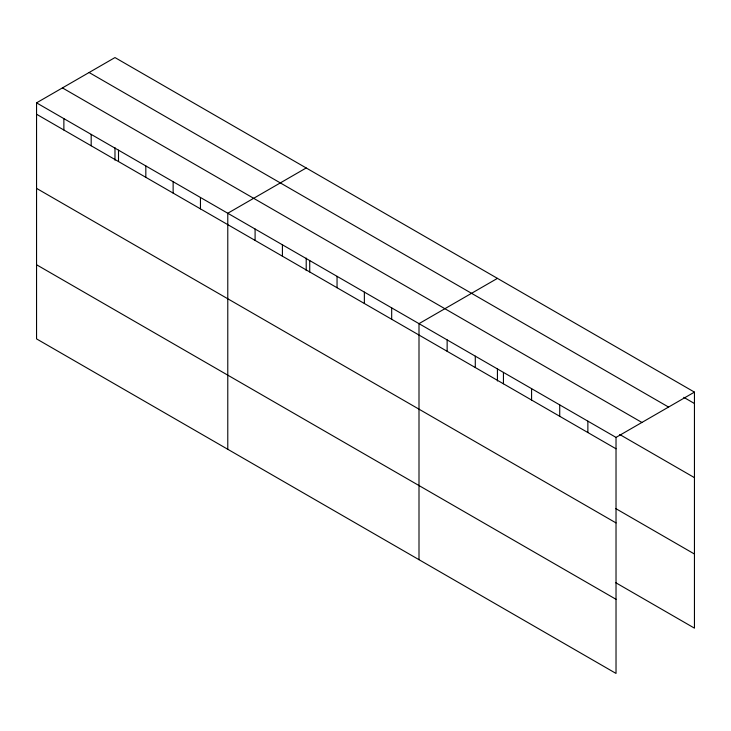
<?xml version="1.0" encoding="UTF-8"?>
<svg xmlns="http://www.w3.org/2000/svg" width="731" height="731" viewBox="0 0 731 731"><rect width="100%" height="100%" fill="white"/><g stroke="black" fill="none" stroke-linecap="round" stroke-linejoin="round"><path stroke-width="1.1" d="M616.023 522.921L616.023 437.403L36.55 102.852L36.55 338.882L616.023 673.434L616.023 522.921L36.55 188.37M36.55 102.852L114.977 57.566L694.45 392.118L694.45 628.148L615.84 582.762M306.207 167.966L227.78 213.251L227.78 449.282M497.427 278.374L419 323.65L419 559.681M616.023 437.403L694.45 392.118M683.777 397.344L694.45 403.512M89.1 72.506L668.573 407.066M62.427 87.903L641.9 422.454M619.714 434.497L694.45 477.645M36.55 114.237L616.023 448.797M615.84 508.63L694.45 554.025M36.55 264.75L616.023 599.301M587.87 421.147L587.87 432.542M559.727 404.901L559.727 416.295M531.583 388.654L531.583 400.04M503.44 372.399L503.44 383.793M497.427 368.451L497.427 380.997M475.287 356.152L475.287 367.547M447.144 339.906L447.144 351.291M391.679 307.879L391.679 319.273M364.367 292.108L364.367 303.502M337.046 276.336L337.046 287.731M309.725 260.565L309.725 271.959M306.207 258.052L306.207 270.589M282.413 244.794L282.413 256.188M255.092 229.022L255.092 240.417M200.458 197.48L200.458 208.874M173.137 181.708L173.137 193.094M145.825 165.937L145.825 177.322M118.504 150.166L118.504 161.551M114.977 147.653L114.977 160.19M91.183 134.394L91.183 145.78M63.871 118.623L63.871 130.008"/></g></svg>
